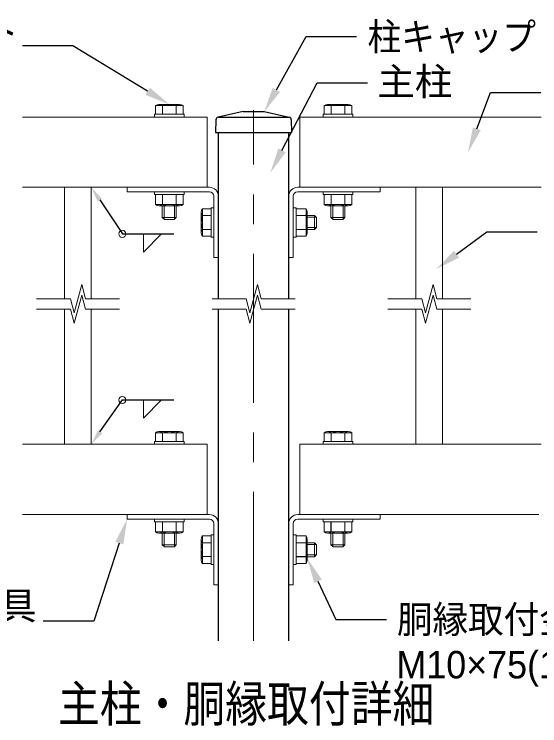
# Model space of a CAD drawing. Units: millimetres, scale not verified. Extents: x -4200 to 4200, y -2970 to 2970.
# Drawn here: x 2194 to 3316, y 126 to 1645 of the extents above; entities that cross this region are included whole.
import ezdxf
from ezdxf.enums import TextEntityAlignment as Align

# ---------------------------------------------------------------- set-up
doc = ezdxf.new("R2010")
doc.units = ezdxf.units.MM
doc.header["$LTSCALE"] = 10
doc.linetypes.add('USER2', pattern=[1.125, 0.75, -0.125, 0.125, -0.125])
doc.linetypes.add('USER3', pattern=[50.8, 31.75, -6.35, 6.35, -6.35])
for name, color, linetype, lineweight in [('0-1_D-STR-TXT', 7, 'Continuous', 25), ('0-2_D-STR2', 7, 'Continuous', 13), ('0-3_D-STR3', 3, 'Continuous', 13), ('0-4_D-STR1', 1, 'Continuous', 25), ('0-5_D-BMK', 2, 'USER2', 13), ('0-6_D-STR-DIM', 7, 'Continuous', 13), ('0-B_D-DCR-HCH', 7, 'Continuous', 13)]:
    doc.layers.add(name, color=color, linetype=linetype, lineweight=lineweight)
doc.styles.add('ＭＳ ゴシック', font='')
doc.styles.add('ＭＳ Ｐゴシック', font='')
doc.styles.get('ＭＳ ゴシック').set_extended_font_data('MS Gothic')
doc.styles.get('ＭＳ Ｐゴシック').set_extended_font_data('MS PGothic')

# ---------------------------------------------------------------- blocks, each defined once
blk = doc.blocks.new('MLeader24')
at = {"layer": '0-1_D-STR-TXT'}
blk.add_lwpolyline([(3138.17, 1132.57), (3202.52, 1179.9), (3310.52, 1179.9)], dxfattribs=at)
blk.add_solid([(3143.5, 1125.32), (3132.84, 1139.82), (3094.67, 1100.58)], dxfattribs=at)
at = {"layer": '0-1_D-STR-TXT', "style": 'ＭＳ Ｐゴシック'}
blk.add_text('格子', height=58.58, dxfattribs=at).set_placement((3334.44, 1135.24), align=Align.BOTTOM_LEFT)
blk = doc.blocks.new('MLeader25')
at = {"layer": '0-1_D-STR-TXT'}
blk.add_lwpolyline([(3181.53, 1400.21), (3210.38, 1477.54), (3318.38, 1477.54)], dxfattribs=at)
blk.add_solid([(3189.97, 1397.07), (3173.1, 1403.36), (3162.66, 1349.62)], dxfattribs=at)
at = {"layer": '0-1_D-STR-TXT', "style": 'ＭＳ Ｐゴシック'}
blk.add_text('胴縁', height=58.58, dxfattribs=at).set_placement((3341.06, 1433.03), align=Align.BOTTOM_LEFT)
blk = doc.blocks.new('MLeader26')
at = {"layer": '0-1_D-STR-TXT'}
blk.add_lwpolyline([(2478.8, 1480.23), (2319.35, 1576.87), (2211.35, 1576.87)], dxfattribs=at)
blk.add_solid([(2483.46, 1487.93), (2474.13, 1472.54), (2524.98, 1452.24)], dxfattribs=at)
at = {"layer": '0-1_D-STR-TXT', "style": 'ＭＳ Ｐゴシック'}
for s, width, p in [('パネル取付ボルト', 0.95, (1596.67, 1560.44)), ('M10×75（1N2W)', 0.9, (1643.38, 1463.42))]:
    blk.add_text(s, height=58.56, dxfattribs=dict(at, width=width)).set_placement(p, align=Align.BOTTOM_LEFT)
blk = doc.blocks.new('MLeader27')
at = {"layer": '0-1_D-STR-TXT'}
blk.add_lwpolyline([(2418.29, 515.84), (2364.07, 349.05), (2256.07, 349.05)], dxfattribs=at)
blk.add_solid([(2409.73, 518.62), (2426.85, 513.06), (2434.98, 567.2)], dxfattribs=at)
at = {"layer": '0-1_D-STR-TXT', "style": 'ＭＳ Ｐゴシック'}
blk.add_text('胴縁取付金具', height=58.58, dxfattribs=at).set_placement((1762.57, 335.37), align=Align.BOTTOM_LEFT)
blk = doc.blocks.new('MLeader28')
at = {"layer": '0-1_D-STR-TXT'}
blk.add_lwpolyline([(2842.41, 434.5), (2880.35, 353.21), (2988.35, 353.21)], dxfattribs=at)
blk.add_solid([(2834.26, 430.7), (2850.57, 438.31), (2819.58, 483.44)], dxfattribs=at)
at = {"layer": '0-1_D-STR-TXT', "style": 'ＭＳ Ｐゴシック', "width": 0.95}
blk.add_text('胴縁取付金具ボルト', height=58.56, dxfattribs=at).set_placement((3011.03, 306.4), align=Align.BOTTOM_LEFT)
at = {"layer": '0-1_D-STR-TXT', "style": 'ＭＳ Ｐゴシック'}
blk.add_text('M10×75(1N2W)', height=58.56, dxfattribs=at).set_placement((3009.84, 209.65), align=Align.BOTTOM_LEFT)
blk = doc.blocks.new('MLeader29')
at = {"layer": '0-1_D-STR-TXT'}
blk.add_lwpolyline([(2765.57, 1353.99), (2840.39, 1498.01), (2948.39, 1498.01)], dxfattribs=at)
blk.add_solid([(2773.55, 1349.84), (2757.58, 1358.14), (2740.67, 1306.07)], dxfattribs=at)
at = {"layer": '0-1_D-STR-TXT', "style": 'ＭＳ Ｐゴシック'}
blk.add_text('主柱', height=58.58, dxfattribs=at).set_placement((2969.23, 1454.1), align=Align.BOTTOM_LEFT)
blk = doc.blocks.new('MLeader30')
at = {"layer": '0-1_D-STR-TXT'}
blk.add_lwpolyline([(2753.66, 1483.3), (2816.92, 1597.43), (2924.92, 1597.43)], dxfattribs=at)
blk.add_solid([(2761.53, 1478.93), (2745.78, 1487.66), (2727.48, 1436.07)], dxfattribs=at)
at = {"layer": '0-1_D-STR-TXT', "style": 'ＭＳ Ｐゴシック', "width": 0.9}
blk.add_text('柱キャップ', height=58.58, dxfattribs=at).set_placement((2948.25, 1549.85), align=Align.BOTTOM_LEFT)
blk = doc.blocks.new('MLeader34')
at = {"layer": '0-6_D-STR-DIM', "lineweight": 25}
blk.add_lwpolyline([(2376.48, 1248.31), (2424.84, 1175.94), (2534.62, 1175.94)], dxfattribs=at)
at = {"layer": '0-6_D-STR-DIM'}
blk.add_solid([(2371.99, 1245.3), (2380.97, 1251.31), (2358.48, 1275.24)], dxfattribs=at)
blk = doc.blocks.new('MLeader35')
at = {"layer": '0-6_D-STR-DIM', "lineweight": 25}
blk.add_lwpolyline([(2377.09, 753.32), (2424.84, 821.36), (2534.62, 821.36)], dxfattribs=at)
at = {"layer": '0-6_D-STR-DIM'}
blk.add_solid([(2381.51, 750.22), (2372.67, 756.42), (2358.48, 726.8)], dxfattribs=at)

msp = doc.modelspace()

# ---------------------------------------------------------------- linework, layer by layer
at = {"layer": '0-2_D-STR2'}
for p, q in [((2211.54, 1425.24), (2605.98, 1425.24)), ((2605.98, 1275.24), (2605.98, 1425.24)), ((2605.98, 1275.24), (2605.98, 1425.24)), ((2803.98, 1425.24), (3318.76, 1425.24)), ((2803.98, 1275.24), (2803.98, 1425.24)), ((2803.98, 1275.24), (2803.98, 1425.24)), ((2211.54, 1275.24), (2605.98, 1275.24)), ((2301.48, 1037.54), (2301.48, 1275.24)), ((2358.48, 1037.54), (2358.48, 1275.24)), ((2803.98, 1275.24), (3318.76, 1275.24)), ((3051.48, 1037.54), (3051.48, 1275.24)), ((3108.48, 1037.54), (3108.48, 1275.24)), ((2301.48, 726.8), (2301.48, 1015.34)), ((2358.48, 726.8), (2358.48, 1015.34)), ((3051.48, 726.8), (3051.48, 1015.34)), ((3108.48, 726.8), (3108.48, 1015.34)), ((2211.54, 726.8), (2605.98, 726.8)), ((2605.98, 576.8), (2605.98, 726.8)), ((2605.98, 576.8), (2605.98, 726.8)), ((2803.98, 726.8), (3318.76, 726.8)), ((2803.98, 576.8), (2803.98, 726.8)), ((2803.98, 576.8), (2803.98, 726.8)), ((2211.54, 576.8), (2605.98, 576.8)), ((2799.18, 576.8), (3313.96, 576.8))]:
    msp.add_line(p, q, dxfattribs=at)
at = {"layer": '0-3_D-STR3'}
for p, q in [((2495.58, 1449.56), (2495.58, 1431.24)), ((2554.38, 1449.56), (2495.58, 1449.56)), ((2547.02, 1452.24), (2502.94, 1452.24)), ((2510.3, 1449.56), (2510.3, 1431.24)), ((2547.02, 1452.24), (2539.66, 1452.24)), ((2539.66, 1449.56), (2539.66, 1431.24)), ((2554.38, 1449.56), (2554.38, 1431.24)), ((2855.58, 1449.56), (2855.58, 1431.24)), ((2914.38, 1449.56), (2855.58, 1449.56)), ((2907.02, 1452.24), (2862.94, 1452.24)), ((2870.3, 1449.56), (2870.3, 1431.24)), ((2907.02, 1452.24), (2899.66, 1452.24)), ((2899.66, 1449.56), (2899.66, 1431.24)), ((2914.38, 1449.56), (2914.38, 1431.24)), ((2493.48, 1425.24), (2493.48, 1431.24)), ((2556.48, 1431.24), (2493.48, 1431.24)), ((2554.38, 1431.24), (2495.58, 1431.24)), ((2556.48, 1425.24), (2556.48, 1431.24)), ((2853.48, 1425.24), (2853.48, 1431.24)), ((2916.48, 1431.24), (2853.48, 1431.24)), ((2914.38, 1431.24), (2855.58, 1431.24)), ((2916.48, 1425.24), (2916.48, 1431.24)), ((2556.48, 1425.24), (2493.48, 1425.24)), ((2916.48, 1425.24), (2853.48, 1425.24)), ((2434.98, 1275.24), (2610.78, 1275.24)), ((2434.98, 1275.24), (2434.98, 1265.64)), ((2434.98, 1265.64), (2610.78, 1265.64)), ((2493.48, 1259.64), (2493.48, 1265.64)), ((2556.48, 1265.64), (2493.48, 1265.64)), ((2556.48, 1259.64), (2556.48, 1265.64)), ((2974.98, 1275.24), (2799.18, 1275.24)), ((2974.98, 1265.64), (2799.18, 1265.64)), ((2853.48, 1259.64), (2853.48, 1265.64)), ((2853.48, 1265.64), (2916.48, 1265.64)), ((2916.48, 1259.64), (2916.48, 1265.64)), ((2974.98, 1275.24), (2974.98, 1265.64)), ((2556.48, 1259.64), (2493.48, 1259.64)), ((2554.38, 1259.64), (2495.58, 1259.64)), ((2495.58, 1238.33), (2495.58, 1259.64)), ((2510.3, 1238.33), (2510.3, 1259.64)), ((2539.66, 1238.33), (2539.66, 1259.64)), ((2554.38, 1238.33), (2554.38, 1259.64)), ((2620.38, 1256.04), (2620.38, 1125.24)), ((2629.98, 1256.04), (2629.98, 1125.24)), ((2779.98, 1256.04), (2779.98, 1125.24)), ((2789.58, 1256.04), (2789.58, 1125.24)), ((2853.48, 1259.64), (2916.48, 1259.64)), ((2855.58, 1259.64), (2914.38, 1259.64)), ((2855.58, 1238.33), (2855.58, 1259.64)), ((2870.3, 1238.33), (2870.3, 1259.64)), ((2899.66, 1238.33), (2899.66, 1259.64)), ((2914.38, 1238.33), (2914.38, 1259.64)), ((2554.38, 1238.33), (2495.58, 1238.33)), ((2547.02, 1235.64), (2502.94, 1235.64)), ((2509.98, 1235.64), (2509.98, 1210.74)), ((2513.88, 1235.64), (2513.88, 1206.84)), ((2536.08, 1235.64), (2536.08, 1206.84)), ((2547.02, 1235.64), (2539.66, 1235.64)), ((2539.98, 1235.64), (2539.98, 1210.74)), ((2620.38, 1231.74), (2614.38, 1231.74)), ((2614.38, 1168.74), (2614.38, 1231.74)), ((2620.38, 1168.74), (2620.38, 1231.74)), ((2795.58, 1231.74), (2789.58, 1231.74)), ((2789.58, 1168.74), (2789.58, 1231.74)), ((2795.58, 1168.74), (2795.58, 1231.74)), ((2855.58, 1238.33), (2914.38, 1238.33)), ((2862.94, 1235.64), (2907.02, 1235.64)), ((2862.94, 1235.64), (2870.3, 1235.64)), ((2869.98, 1235.64), (2869.98, 1210.74)), ((2873.88, 1235.64), (2873.88, 1206.84)), ((2896.08, 1235.64), (2896.08, 1206.84)), ((2899.98, 1235.64), (2899.98, 1210.74)), ((2593.38, 1178.2), (2593.38, 1222.28)), ((2596.06, 1229.64), (2614.38, 1229.64)), ((2596.06, 1170.84), (2596.06, 1229.64)), ((2596.06, 1214.92), (2614.38, 1214.92)), ((2614.38, 1170.84), (2614.38, 1229.64)), ((2795.58, 1170.84), (2795.58, 1229.64)), ((2816.89, 1229.64), (2795.58, 1229.64)), ((2795.58, 1215.24), (2817.16, 1215.24)), ((2816.89, 1214.92), (2795.58, 1214.92)), ((2816.89, 1170.84), (2816.89, 1229.64)), ((2819.58, 1178.2), (2819.58, 1222.28)), ((2819.58, 1215.24), (2834.88, 1215.24)), ((2834.88, 1185.24), (2834.88, 1215.24)), ((2834.88, 1215.24), (2839.38, 1210.74)), ((2539.98, 1210.74), (2509.98, 1210.74)), ((2509.98, 1210.74), (2514.48, 1206.24)), ((2535.48, 1206.24), (2514.48, 1206.24)), ((2539.98, 1210.74), (2535.48, 1206.24)), ((2819.58, 1211.34), (2838.78, 1211.34)), ((2839.38, 1189.74), (2839.38, 1210.74)), ((2899.98, 1210.74), (2869.98, 1210.74)), ((2869.98, 1210.74), (2874.48, 1206.24)), ((2895.48, 1206.24), (2874.48, 1206.24)), ((2899.98, 1210.74), (2895.48, 1206.24)), ((2593.38, 1178.2), (2593.38, 1185.57)), ((2596.06, 1185.57), (2614.38, 1185.57)), ((2816.89, 1185.57), (2795.58, 1185.57)), ((2795.58, 1185.24), (2817.16, 1185.24)), ((2819.58, 1189.14), (2838.78, 1189.14)), ((2819.58, 1178.2), (2819.58, 1185.57)), ((2819.58, 1185.24), (2834.88, 1185.24)), ((2834.88, 1185.24), (2839.38, 1189.74)), ((2596.06, 1170.84), (2614.38, 1170.84)), ((2816.89, 1170.84), (2795.58, 1170.84)), ((2620.38, 1168.74), (2614.38, 1168.74)), ((2795.58, 1168.74), (2789.58, 1168.74)), ((2620.38, 1125.24), (2629.98, 1125.24)), ((2789.58, 1125.24), (2779.98, 1125.24)), ((2495.58, 751.11), (2495.58, 732.8)), ((2554.38, 751.11), (2495.58, 751.11)), ((2547.02, 753.8), (2502.94, 753.8)), ((2510.3, 751.11), (2510.3, 732.8)), ((2547.02, 753.8), (2539.66, 753.8)), ((2539.66, 751.11), (2539.66, 732.8)), ((2554.38, 751.11), (2554.38, 732.8)), ((2855.58, 751.11), (2855.58, 732.8)), ((2914.38, 751.11), (2855.58, 751.11)), ((2907.02, 753.8), (2862.94, 753.8)), ((2870.3, 751.11), (2870.3, 732.8)), ((2907.02, 753.8), (2899.66, 753.8)), ((2899.66, 751.11), (2899.66, 732.8)), ((2914.38, 751.11), (2914.38, 732.8)), ((2493.48, 726.8), (2493.48, 732.8)), ((2556.48, 732.8), (2493.48, 732.8)), ((2554.38, 732.8), (2495.58, 732.8)), ((2556.48, 726.8), (2556.48, 732.8)), ((2853.48, 726.8), (2853.48, 732.8)), ((2853.48, 732.8), (2916.48, 732.8)), ((2914.38, 732.8), (2855.58, 732.8)), ((2916.48, 726.8), (2916.48, 732.8)), ((2556.48, 726.8), (2493.48, 726.8)), ((2853.48, 726.8), (2916.48, 726.8)), ((2434.98, 576.8), (2610.78, 576.8)), ((2434.98, 576.8), (2434.98, 567.2)), ((2434.98, 567.2), (2610.78, 567.2)), ((2493.48, 561.2), (2493.48, 567.2)), ((2556.48, 567.2), (2493.48, 567.2)), ((2556.48, 561.2), (2556.48, 567.2)), ((2974.98, 576.8), (2799.18, 576.8)), ((2974.98, 567.2), (2799.18, 567.2)), ((2800.98, 576.8), (2974.98, 576.8)), ((2853.48, 561.2), (2853.48, 567.2)), ((2853.48, 567.2), (2916.48, 567.2)), ((2916.48, 561.2), (2916.48, 567.2)), ((2974.98, 576.8), (2974.98, 567.2)), ((2556.48, 561.2), (2493.48, 561.2)), ((2554.38, 561.2), (2495.58, 561.2)), ((2495.58, 539.88), (2495.58, 561.2)), ((2510.3, 539.88), (2510.3, 561.2)), ((2539.66, 539.88), (2539.66, 561.2)), ((2554.38, 539.88), (2554.38, 561.2)), ((2620.38, 557.6), (2620.38, 426.8)), ((2629.98, 557.6), (2629.98, 426.8)), ((2779.98, 557.6), (2779.98, 426.8)), ((2789.58, 557.6), (2789.58, 426.8)), ((2853.48, 561.2), (2916.48, 561.2)), ((2855.58, 561.2), (2914.38, 561.2)), ((2855.58, 539.88), (2855.58, 561.2)), ((2869.98, 561.2), (2869.98, 539.62)), ((2870.3, 539.88), (2870.3, 561.2)), ((2899.66, 539.88), (2899.66, 561.2)), ((2899.98, 561.2), (2899.98, 539.62)), ((2914.38, 539.88), (2914.38, 561.2)), ((2554.38, 539.88), (2495.58, 539.88)), ((2547.02, 537.2), (2502.94, 537.2)), ((2509.98, 537.2), (2509.98, 512.3)), ((2513.88, 537.2), (2513.88, 508.4)), ((2536.08, 537.2), (2536.08, 508.4)), ((2547.02, 537.2), (2539.66, 537.2)), ((2539.98, 537.2), (2539.98, 512.3)), ((2620.38, 533.3), (2614.38, 533.3)), ((2614.38, 470.3), (2614.38, 533.3)), ((2620.38, 470.3), (2620.38, 533.3)), ((2795.58, 533.3), (2789.58, 533.3)), ((2789.58, 470.3), (2789.58, 533.3)), ((2795.58, 470.3), (2795.58, 533.3)), ((2855.58, 539.88), (2914.38, 539.88)), ((2862.94, 537.2), (2907.02, 537.2)), ((2862.94, 537.2), (2870.3, 537.2)), ((2869.98, 537.2), (2869.98, 512.3)), ((2873.88, 537.2), (2873.88, 508.4)), ((2896.08, 537.2), (2896.08, 508.4)), ((2899.98, 537.2), (2899.98, 512.3)), ((2593.38, 479.76), (2593.38, 523.84)), ((2596.06, 531.2), (2614.38, 531.2)), ((2596.06, 472.4), (2596.06, 531.2)), ((2596.06, 516.47), (2614.38, 516.47)), ((2614.38, 472.4), (2614.38, 531.2)), ((2795.58, 472.4), (2795.58, 531.2)), ((2816.89, 531.2), (2795.58, 531.2)), ((2795.58, 516.8), (2817.16, 516.8)), ((2816.89, 516.47), (2795.58, 516.47)), ((2816.89, 472.4), (2816.89, 531.2)), ((2819.58, 479.76), (2819.58, 523.84)), ((2819.58, 516.8), (2834.88, 516.8)), ((2834.88, 486.8), (2834.88, 516.8)), ((2834.88, 516.8), (2839.38, 512.3)), ((2539.98, 512.3), (2509.98, 512.3)), ((2509.98, 512.3), (2514.48, 507.8)), ((2535.48, 507.8), (2514.48, 507.8)), ((2539.98, 512.3), (2535.48, 507.8)), ((2819.58, 512.9), (2838.78, 512.9)), ((2839.38, 491.3), (2839.38, 512.3)), ((2899.98, 512.3), (2869.98, 512.3)), ((2869.98, 512.3), (2874.48, 507.8)), ((2895.48, 507.8), (2874.48, 507.8)), ((2899.98, 512.3), (2895.48, 507.8)), ((2593.38, 479.76), (2593.38, 487.12)), ((2596.06, 487.12), (2614.38, 487.12)), ((2816.89, 487.12), (2795.58, 487.12)), ((2795.58, 486.8), (2817.16, 486.8)), ((2819.58, 490.7), (2838.78, 490.7)), ((2819.58, 479.76), (2819.58, 487.12)), ((2819.58, 486.8), (2834.88, 486.8)), ((2834.88, 486.8), (2839.38, 491.3)), ((2596.06, 472.4), (2614.38, 472.4)), ((2816.89, 472.4), (2795.58, 472.4)), ((2620.38, 470.3), (2614.38, 470.3)), ((2795.58, 470.3), (2789.58, 470.3)), ((2620.38, 426.8), (2629.98, 426.8)), ((2789.58, 426.8), (2779.98, 426.8))]:
    msp.add_line(p, q, dxfattribs=at)
for centre, radius, start, end in [((2502.94, 1440.81), 11.43, 49.92558, 130.07442), ((2524.98, 1410.78), 41.47, 69.26918, 110.73082), ((2547.02, 1440.81), 11.43, 49.92558, 130.07442), ((2862.94, 1440.81), 11.43, 49.92558, 130.07442), ((2884.98, 1410.78), 41.47, 69.26918, 110.73082), ((2907.02, 1440.81), 11.43, 49.92558, 130.07442), ((2610.78, 1256.04), 19.2, 0, 90), ((2610.78, 1256.04), 9.6, 0, 90), ((2799.18, 1256.04), 19.2, 90, 180), ((2799.18, 1256.04), 9.6, 90, 180), ((2502.94, 1247.08), 11.43, 229.92558, 310.07442), ((2524.98, 1277.11), 41.47, 249.26918, 290.73082), ((2547.02, 1247.08), 11.43, 229.92558, 310.07442), ((2862.94, 1247.08), 11.43, 229.92558, 310.07442), ((2884.98, 1277.11), 41.47, 249.26918, 290.73082), ((2907.02, 1247.08), 11.43, 229.92558, 310.07442), ((2604.81, 1222.28), 11.43, 139.92558, 220.07442), ((2634.84, 1200.24), 41.47, 159.26918, 200.73082), ((2808.14, 1222.28), 11.43, 319.92558, 40.07442), ((2778.11, 1200.24), 41.47, 339.26918, 20.73082), ((2604.81, 1178.2), 11.43, 139.92558, 220.07442), ((2808.14, 1178.2), 11.43, 319.92558, 40.07442), ((2502.94, 742.36), 11.43, 49.92558, 130.07442), ((2524.98, 712.33), 41.47, 69.26918, 110.73082), ((2547.02, 742.36), 11.43, 49.92558, 130.07442), ((2862.94, 742.36), 11.43, 49.92558, 130.07442), ((2884.98, 712.33), 41.47, 69.26918, 110.73082), ((2907.02, 742.36), 11.43, 49.92558, 130.07442), ((2610.78, 557.6), 19.2, 0, 90), ((2610.78, 557.6), 9.6, 0, 90), ((2799.18, 557.6), 19.2, 90, 180), ((2799.18, 557.6), 9.6, 90, 180), ((2502.94, 548.63), 11.43, 229.92558, 310.07442), ((2524.98, 578.66), 41.47, 249.26918, 290.73082), ((2547.02, 548.63), 11.43, 229.92558, 310.07442), ((2862.94, 548.63), 11.43, 229.92558, 310.07442), ((2884.98, 578.66), 41.47, 249.26918, 290.73082), ((2907.02, 548.63), 11.43, 229.92558, 310.07442), ((2604.81, 523.84), 11.43, 139.92558, 220.07442), ((2634.84, 501.8), 41.47, 159.26918, 200.73082), ((2808.14, 523.84), 11.43, 319.92558, 40.07442), ((2778.11, 501.8), 41.47, 339.26918, 20.73082), ((2604.81, 479.76), 11.43, 139.92558, 220.07442), ((2808.14, 479.76), 11.43, 319.92558, 40.07442)]:
    msp.add_arc(centre, radius, start, end, dxfattribs=at)
at = {"layer": '0-4_D-STR1'}
for p, q in [((2682.48, 1437.24), (2629.11, 1424.98)), ((2682.48, 1437.24), (2727.48, 1437.24)), ((2727.48, 1437.24), (2780.85, 1424.98)), ((2624.45, 1419.24), (2623.98, 1392.24)), ((2629.98, 1425.24), (2779.98, 1425.24)), ((2629.98, 1425.24), (2779.98, 1425.24)), ((2785.51, 1419.24), (2785.98, 1392.24)), ((2623.98, 1392.24), (2785.98, 1392.24)), ((2629.98, 1037.54), (2629.98, 1392.24)), ((2779.98, 1037.54), (2779.98, 1392.24)), ((2629.98, 307.61), (2629.98, 1015.34)), ((2779.98, 307.61), (2779.98, 1015.34))]:
    msp.add_line(p, q, dxfattribs=at)
for centre, start, end in [((2630.45, 1419.13), 102.93782, 179), ((2779.51, 1419.13), 1, 77.06218)]:
    msp.add_arc(centre, 6, start, end, dxfattribs=at)
at = {"layer": '0-5_D-BMK', "linetype": 'USER3'}
msp.add_line((2704.98, 307.61), (2704.98, 1440.24), dxfattribs=at)
at = {"layer": '0-6_D-STR-DIM'}
for p, q in [((2469.63, 1175.94), (2469.63, 1137.17)), ((2508.4, 1175.94), (2469.63, 1137.17)), ((2469.63, 821.36), (2469.63, 782.59)), ((2508.4, 821.36), (2469.63, 782.59))]:
    msp.add_line(p, q, dxfattribs=at)
for centre in [(2424.84, 1175.94), (2424.84, 821.36)]:
    msp.add_circle(centre, 7.51, dxfattribs=at)
at = {"layer": '0-B_D-DCR-HCH'}
for p, q in [((2321.94, 1007.54), (2338.02, 1067.54)), ((2346.06, 1037.54), (2338.02, 1067.54)), ((2696.94, 1007.54), (2713.02, 1067.54)), ((2721.06, 1037.54), (2713.02, 1067.54)), ((3071.94, 1007.54), (3088.02, 1067.54)), ((3096.06, 1037.54), (3088.02, 1067.54)), ((2241.48, 1037.54), (2313.9, 1037.54)), ((2321.94, 1007.54), (2313.9, 1037.54)), ((2321.94, 985.34), (2338.02, 1045.34)), ((2346.06, 1015.34), (2338.02, 1045.34)), ((2346.06, 1037.54), (2418.48, 1037.54)), ((2616.48, 1037.54), (2688.9, 1037.54)), ((2696.94, 1007.54), (2688.9, 1037.54)), ((2696.94, 985.34), (2713.02, 1045.34)), ((2721.06, 1015.34), (2713.02, 1045.34)), ((2721.06, 1037.54), (2793.48, 1037.54)), ((2991.48, 1037.54), (3063.9, 1037.54)), ((3071.94, 1007.54), (3063.9, 1037.54)), ((3071.94, 985.34), (3088.02, 1045.34)), ((3096.06, 1015.34), (3088.02, 1045.34)), ((3096.06, 1037.54), (3168.48, 1037.54)), ((2241.48, 1015.34), (2313.9, 1015.34)), ((2321.94, 985.34), (2313.9, 1015.34)), ((2346.06, 1015.34), (2418.48, 1015.34)), ((2616.48, 1015.34), (2688.9, 1015.34)), ((2696.94, 985.34), (2688.9, 1015.34)), ((2721.06, 1015.34), (2793.48, 1015.34)), ((2991.48, 1015.34), (3063.9, 1015.34)), ((3071.94, 985.34), (3063.9, 1015.34)), ((3096.06, 1015.34), (3168.48, 1015.34))]:
    msp.add_line(p, q, dxfattribs=at)

# ---------------------------------------------------------------- block references
at = {"layer": '0-1_D-STR-TXT'}
for name in ['MLeader26', 'MLeader30', 'MLeader29', 'MLeader25', 'MLeader24', 'MLeader27', 'MLeader28']:
    msp.add_blockref(name, (0, 0), dxfattribs=at)
at = {"layer": '0-6_D-STR-DIM'}
for name in ['MLeader34', 'MLeader35']:
    msp.add_blockref(name, (0, 0), dxfattribs=at)

# ---------------------------------------------------------------- texts
at = {"layer": '0-1_D-STR-TXT', "style": 'ＭＳ ゴシック', "width": 0.85}
msp.add_text('主柱・胴縁取付詳細', height=76.97, dxfattribs=at).set_placement((2287.5, 111.65), align=Align.BOTTOM_LEFT)

doc.saveas('drawing.dxf')
